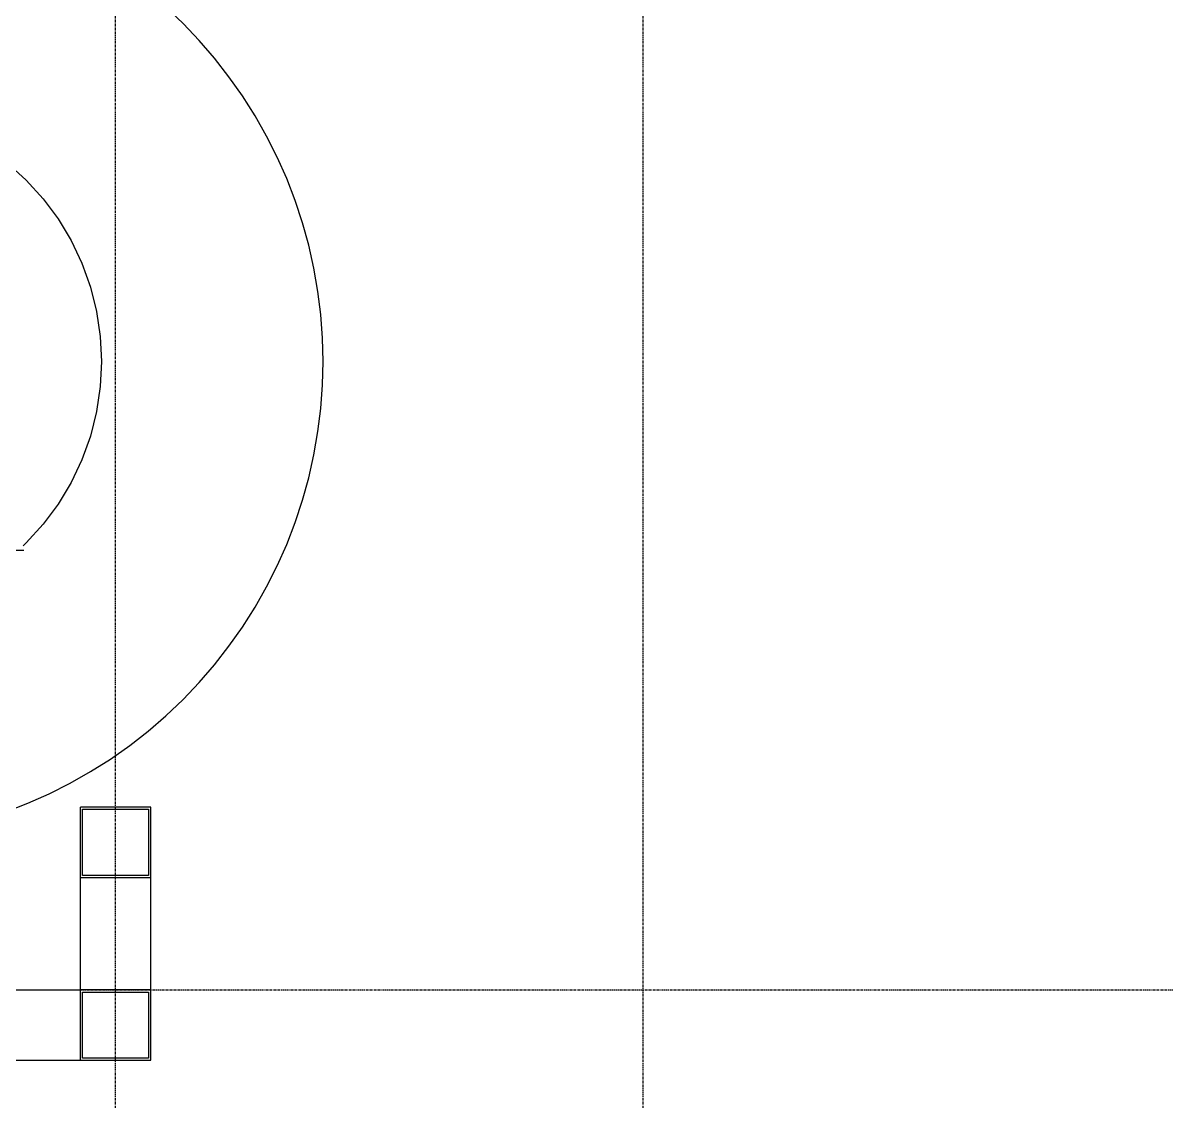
# Model space of a CAD drawing. Header units: millimetres. Extents: x -57554 to 16546, y 2142 to 98430.
# Drawn here: x -24978 to -23353, y 74134 to 75668 of the extents above; entities that cross this region are included whole.
import ezdxf

# ---------------------------------------------------------------- set-up
doc = ezdxf.new("R2010")
doc.units = ezdxf.units.MM
doc.linetypes.add('DXK_LINE_DOT3', pattern=[5.9187, 2.979, -0.9799, 0.9799, -0.9799])

msp = doc.modelspace()

# ---------------------------------------------------------------- linework, layer by layer
at = {"color": 1, "linetype": 'DXK_LINE_DOT3'}
for p, q in [((-24846.4, 71792.5), (-24846.4, 84292.5)), ((-24096.4, 71792.5), (-24096.4, 84292.5)), ((-32096.4, 74292.5), (-10096.4, 74292.5))]:
    msp.add_line(p, q, dxfattribs=at)
at = {"color": 2, "linetype": 'Continuous'}
for p, q in [((-24750.5, 75667.1), (-24774.7, 75690.1)), ((-24727.5, 75642.9), (-24750.5, 75667.1)), ((-24705.7, 75617.6), (-24727.5, 75642.9)), ((-24685.2, 75591.3), (-24705.7, 75617.6)), ((-24666, 75564), (-24685.2, 75591.3)), ((-24648.1, 75535.8), (-24666, 75564)), ((-24631.7, 75506.8), (-24648.1, 75535.8)), ((-24616.7, 75477), (-24631.7, 75506.8)), ((-24999.8, 75468.4), (-24973.3, 75444.3)), ((-24603.1, 75446.5), (-24616.7, 75477)), ((-24591.1, 75415.3), (-24603.1, 75446.5)), ((-24973.3, 75444.3), (-24949.2, 75417.8)), ((-24949.2, 75417.8), (-24927.9, 75389)), ((-24580.6, 75383.6), (-24591.1, 75415.3)), ((-24927.9, 75389), (-24909.5, 75358.3)), ((-24571.7, 75351.5), (-24580.6, 75383.6)), ((-24909.5, 75358.3), (-24894.2, 75325.9)), ((-24564.4, 75318.9), (-24571.7, 75351.5)), ((-24894.2, 75325.9), (-24882.1, 75292.2)), ((-24558.7, 75286), (-24564.4, 75318.9)), ((-24882.1, 75292.2), (-24873.4, 75257.5)), ((-24554.6, 75252.9), (-24558.7, 75286)), ((-24873.4, 75257.5), (-24868.1, 75222)), ((-24552.2, 75219.6), (-24554.6, 75252.9)), ((-24868.1, 75222), (-24866.4, 75186.2)), ((-24551.4, 75186.2), (-24552.2, 75219.6)), ((-24866.4, 75186.2), (-24868.1, 75150.5)), ((-24552.2, 75152.9), (-24551.4, 75186.2)), ((-24554.6, 75119.6), (-24552.2, 75152.9)), ((-24868.1, 75150.5), (-24873.4, 75115)), ((-24873.4, 75115), (-24882.1, 75080.3)), ((-24558.7, 75086.5), (-24554.6, 75119.6)), ((-24882.1, 75080.3), (-24894.2, 75046.6)), ((-24564.4, 75053.6), (-24558.7, 75086.5)), ((-24894.2, 75046.6), (-24909.5, 75014.2)), ((-24571.7, 75021), (-24564.4, 75053.6)), ((-24909.5, 75014.2), (-24927.9, 74983.5)), ((-24580.6, 74988.9), (-24571.7, 75021)), ((-24927.9, 74983.5), (-24949.2, 74954.7)), ((-24591.1, 74957.2), (-24580.6, 74988.9)), ((-24949.2, 74954.7), (-24973.3, 74928.2)), ((-24603.1, 74926), (-24591.1, 74957.2)), ((-24973.3, 74928.2), (-24977.7, 74924.1)), ((-24616.7, 74895.5), (-24603.1, 74926)), ((-24976.6, 74917.5), (-25089, 74917.5)), ((-24631.7, 74865.7), (-24616.7, 74895.5)), ((-24648.1, 74836.7), (-24631.7, 74865.7)), ((-24666, 74808.5), (-24648.1, 74836.7)), ((-24685.2, 74781.2), (-24666, 74808.5)), ((-24705.7, 74754.9), (-24685.2, 74781.2)), ((-24727.5, 74729.6), (-24705.7, 74754.9)), ((-24750.5, 74705.4), (-24727.5, 74729.6)), ((-24774.7, 74682.4), (-24750.5, 74705.4)), ((-24800, 74660.6), (-24774.7, 74682.4)), ((-24826.3, 74640.1), (-24800, 74660.6)), ((-24853.6, 74620.8), (-24826.3, 74640.1)), ((-24881.8, 74603), (-24853.6, 74620.8)), ((-24910.8, 74586.5), (-24881.8, 74603)), ((-24940.6, 74571.5), (-24910.8, 74586.5)), ((-24971.1, 74558), (-24940.6, 74571.5)), ((-25002.3, 74546), (-24971.1, 74558)), ((-24896.4, 74452.5), (-24896.4, 74552.5)), ((-24796.4, 74552.5), (-24896.4, 74552.5)), ((-24796.4, 74452.5), (-24796.4, 74552.5)), ((-24893.4, 74455.5), (-24893.4, 74549.5)), ((-24893.4, 74549.5), (-24799.4, 74549.5)), ((-24799.4, 74549.5), (-24799.4, 74455.5)), ((-24799.4, 74455.5), (-24893.4, 74455.5)), ((-24896.4, 74292.5), (-24896.4, 74452.5)), ((-24896.4, 74452.5), (-24796.4, 74452.5)), ((-24796.4, 74292.5), (-24796.4, 74452.5)), ((-24994.3, 74292.5), (-24896.4, 74292.5)), ((-24896.4, 74192.5), (-24896.4, 74292.5)), ((-24796.4, 74292.5), (-24896.4, 74292.5)), ((-24796.4, 74192.5), (-24796.4, 74292.5)), ((-24893.4, 74195.5), (-24893.4, 74289.5)), ((-24893.4, 74289.5), (-24799.4, 74289.5)), ((-24799.4, 74289.5), (-24799.4, 74195.5)), ((-24799.4, 74195.5), (-24893.4, 74195.5)), ((-25546.4, 74192.5), (-24896.4, 74192.5)), ((-24896.4, 74192.5), (-24796.4, 74192.5))]:
    msp.add_line(p, q, dxfattribs=at)

doc.saveas('drawing.dxf')
